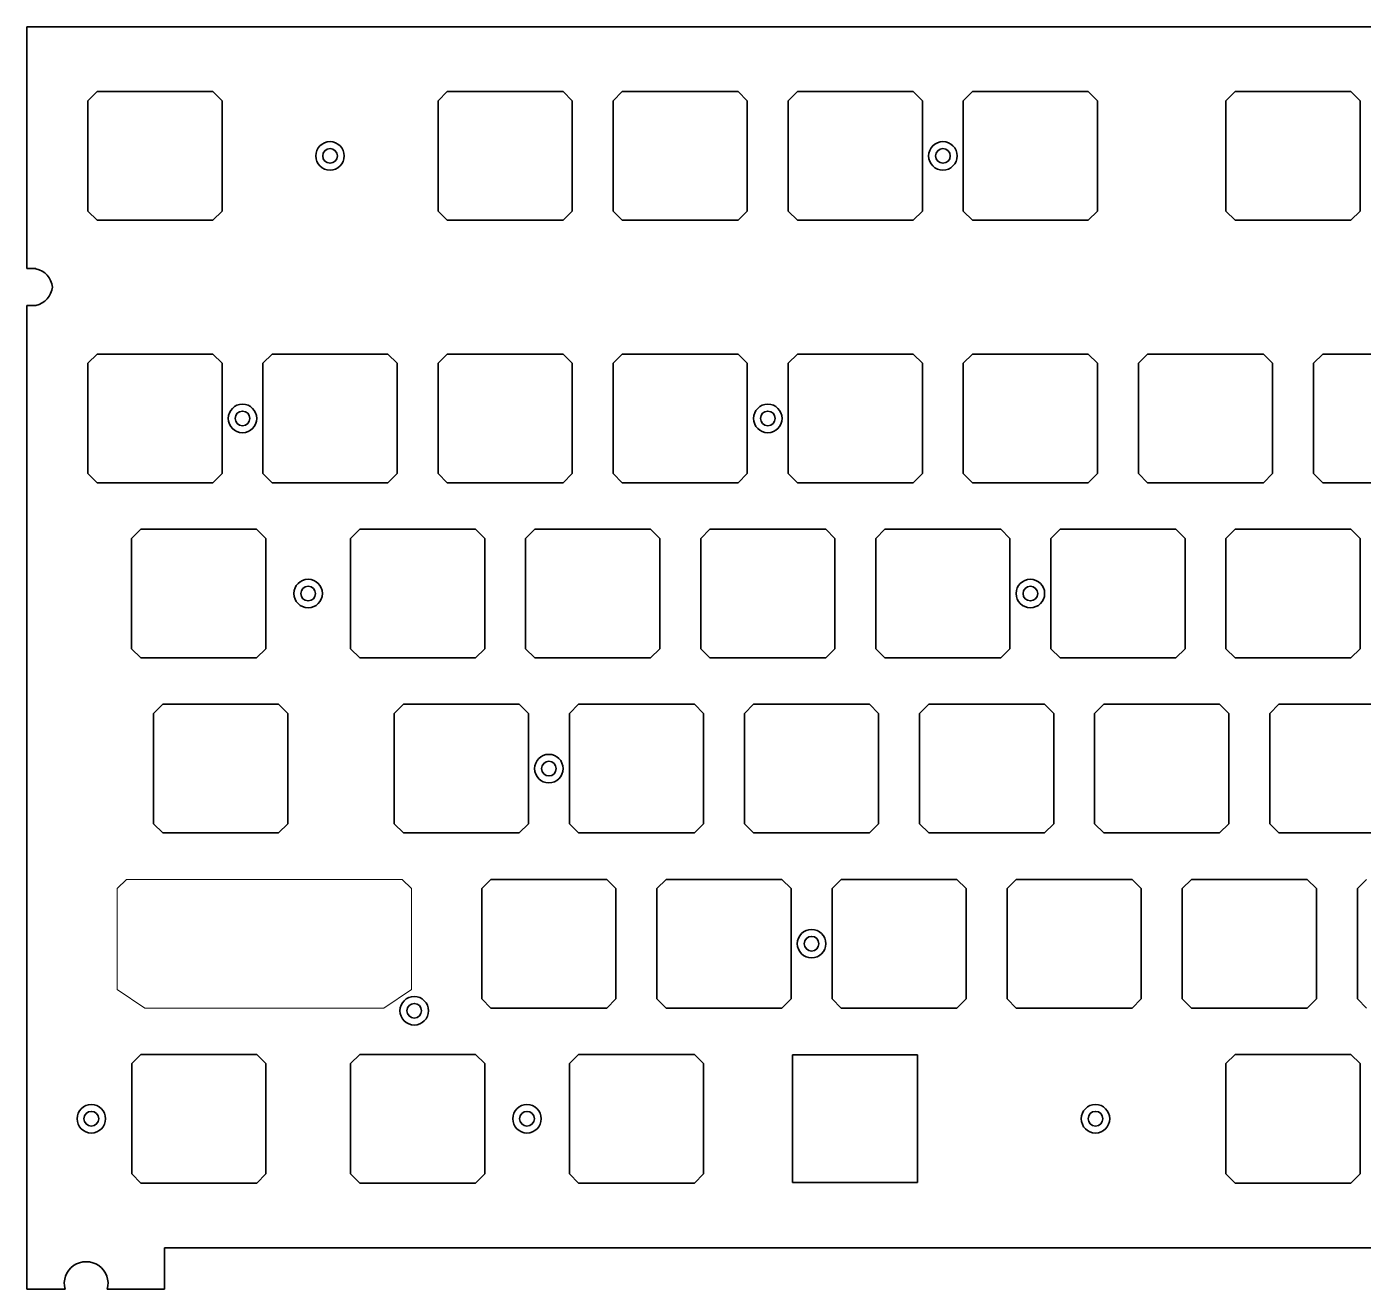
# Model space of a CAD drawing. Header units: millimetres. Extents: x -19 to 965, y -24 to 390.
# Drawn here: x 517.6 to 663, y 15.6 to 153 of the extents above; entities that cross this region are included whole.
import ezdxf

# ---------------------------------------------------------------- set-up
doc = ezdxf.new("R2010")
doc.units = ezdxf.units.MM
doc.layers.get('0').update_dxf_attribs({"lineweight": 35})
doc.layers.add('可见 (ISO)', color=7, linetype='Continuous', lineweight=50)

msp = doc.modelspace()

# ---------------------------------------------------------------- linework, layer by layer
at = {"color": 7, "linetype": 'Continuous'}
for p, q in [((517.6, 153), (964.5, 153)), ((517.6, 153), (517.6, 126.68)), ((525.25, 145.95), (524.25, 144.95)), ((525.25, 145.95), (524.25, 144.95)), ((525.25, 145.95), (524.25, 144.95)), ((525.25, 145.95), (524.25, 144.95)), ((525.25, 145.95), (524.25, 144.95)), ((525.25, 145.95), (524.25, 144.95)), ((525.25, 145.95), (524.25, 144.95)), ((525.25, 145.95), (524.25, 144.95)), ((525.25, 145.95), (524.25, 144.95)), ((537.85, 145.95), (525.25, 145.95)), ((537.85, 145.95), (525.25, 145.95)), ((537.85, 145.95), (525.25, 145.95)), ((537.85, 145.95), (525.25, 145.95)), ((537.85, 145.95), (525.25, 145.95)), ((537.85, 145.95), (525.25, 145.95)), ((537.85, 145.95), (525.25, 145.95)), ((537.85, 145.95), (525.25, 145.95)), ((537.85, 145.95), (525.25, 145.95)), ((538.85, 144.95), (537.85, 145.95)), ((538.85, 144.95), (537.85, 145.95)), ((538.85, 144.95), (537.85, 145.95)), ((538.85, 144.95), (537.85, 145.95)), ((538.85, 144.95), (537.85, 145.95)), ((538.85, 144.95), (537.85, 145.95)), ((538.85, 144.95), (537.85, 145.95)), ((538.85, 144.95), (537.85, 145.95)), ((538.85, 144.95), (537.85, 145.95)), ((563.35, 145.95), (562.35, 144.95)), ((563.35, 145.95), (562.35, 144.95)), ((563.35, 145.95), (562.35, 144.95)), ((575.95, 145.95), (563.35, 145.95)), ((575.95, 145.95), (563.35, 145.95)), ((575.95, 145.95), (563.35, 145.95)), ((576.95, 144.95), (575.95, 145.95)), ((576.95, 144.95), (575.95, 145.95)), ((576.95, 144.95), (575.95, 145.95)), ((582.4, 145.95), (581.4, 144.95)), ((582.4, 145.95), (581.4, 144.95)), ((582.4, 145.95), (581.4, 144.95)), ((595, 145.95), (582.4, 145.95)), ((595, 145.95), (582.4, 145.95)), ((595, 145.95), (582.4, 145.95)), ((596, 144.95), (595, 145.95)), ((596, 144.95), (595, 145.95)), ((596, 144.95), (595, 145.95)), ((601.45, 145.95), (600.45, 144.95)), ((601.45, 145.95), (600.45, 144.95)), ((601.45, 145.95), (600.45, 144.95)), ((614.05, 145.95), (601.45, 145.95)), ((614.05, 145.95), (601.45, 145.95)), ((614.05, 145.95), (601.45, 145.95)), ((615.05, 144.95), (614.05, 145.95)), ((615.05, 144.95), (614.05, 145.95)), ((615.05, 144.95), (614.05, 145.95)), ((620.5, 145.95), (619.5, 144.95)), ((620.5, 145.95), (619.5, 144.95)), ((620.5, 145.95), (619.5, 144.95)), ((633.1, 145.95), (620.5, 145.95)), ((633.1, 145.95), (620.5, 145.95)), ((633.1, 145.95), (620.5, 145.95)), ((634.1, 144.95), (633.1, 145.95)), ((634.1, 144.95), (633.1, 145.95)), ((634.1, 144.95), (633.1, 145.95)), ((649.08, 145.95), (648.08, 144.95)), ((649.08, 145.95), (648.08, 144.95)), ((649.08, 145.95), (648.08, 144.95)), ((661.68, 145.95), (649.08, 145.95)), ((661.68, 145.95), (649.08, 145.95)), ((661.68, 145.95), (649.08, 145.95)), ((662.68, 144.95), (661.68, 145.95)), ((662.68, 144.95), (661.68, 145.95)), ((662.68, 144.95), (661.68, 145.95)), ((524.25, 144.95), (524.25, 132.95)), ((524.25, 144.95), (524.25, 132.95)), ((524.25, 144.95), (524.25, 132.95)), ((524.25, 144.95), (524.25, 132.95)), ((524.25, 144.95), (524.25, 132.95)), ((524.25, 144.95), (524.25, 132.95)), ((524.25, 144.95), (524.25, 132.95)), ((524.25, 144.95), (524.25, 132.95)), ((524.25, 144.95), (524.25, 132.95)), ((538.85, 132.95), (538.85, 144.95)), ((538.85, 132.95), (538.85, 144.95)), ((538.85, 132.95), (538.85, 144.95)), ((538.85, 132.95), (538.85, 144.95)), ((538.85, 132.95), (538.85, 144.95)), ((538.85, 132.95), (538.85, 144.95)), ((538.85, 132.95), (538.85, 144.95)), ((538.85, 132.95), (538.85, 144.95)), ((538.85, 132.95), (538.85, 144.95)), ((562.35, 144.95), (562.35, 132.95)), ((562.35, 144.95), (562.35, 132.95)), ((562.35, 144.95), (562.35, 132.95)), ((576.95, 132.95), (576.95, 144.95)), ((576.95, 132.95), (576.95, 144.95)), ((576.95, 132.95), (576.95, 144.95)), ((581.4, 144.95), (581.4, 132.95)), ((581.4, 144.95), (581.4, 132.95)), ((581.4, 144.95), (581.4, 132.95)), ((596, 132.95), (596, 144.95)), ((596, 132.95), (596, 144.95)), ((596, 132.95), (596, 144.95)), ((600.45, 144.95), (600.45, 132.95)), ((600.45, 144.95), (600.45, 132.95)), ((600.45, 144.95), (600.45, 132.95)), ((615.05, 132.95), (615.05, 144.95)), ((615.05, 132.95), (615.05, 144.95)), ((615.05, 132.95), (615.05, 144.95)), ((619.5, 144.95), (619.5, 132.95)), ((619.5, 144.95), (619.5, 132.95)), ((619.5, 144.95), (619.5, 132.95)), ((634.1, 132.95), (634.1, 144.95)), ((634.1, 132.95), (634.1, 144.95)), ((634.1, 132.95), (634.1, 144.95)), ((648.08, 144.95), (648.08, 132.95)), ((648.08, 144.95), (648.08, 132.95)), ((648.08, 144.95), (648.08, 132.95)), ((662.68, 132.95), (662.68, 144.95)), ((662.68, 132.95), (662.68, 144.95)), ((662.68, 132.95), (662.68, 144.95)), ((524.25, 132.95), (525.25, 131.95)), ((524.25, 132.95), (525.25, 131.95)), ((524.25, 132.95), (525.25, 131.95)), ((524.25, 132.95), (525.25, 131.95)), ((524.25, 132.95), (525.25, 131.95)), ((524.25, 132.95), (525.25, 131.95)), ((524.25, 132.95), (525.25, 131.95)), ((524.25, 132.95), (525.25, 131.95)), ((524.25, 132.95), (525.25, 131.95)), ((537.85, 131.95), (538.85, 132.95)), ((537.85, 131.95), (538.85, 132.95)), ((537.85, 131.95), (538.85, 132.95)), ((537.85, 131.95), (538.85, 132.95)), ((537.85, 131.95), (538.85, 132.95)), ((537.85, 131.95), (538.85, 132.95)), ((537.85, 131.95), (538.85, 132.95)), ((537.85, 131.95), (538.85, 132.95)), ((537.85, 131.95), (538.85, 132.95)), ((562.35, 132.95), (563.35, 131.95)), ((562.35, 132.95), (563.35, 131.95)), ((562.35, 132.95), (563.35, 131.95)), ((575.95, 131.95), (576.95, 132.95)), ((575.95, 131.95), (576.95, 132.95)), ((575.95, 131.95), (576.95, 132.95)), ((581.4, 132.95), (582.4, 131.95)), ((581.4, 132.95), (582.4, 131.95)), ((581.4, 132.95), (582.4, 131.95)), ((595, 131.95), (596, 132.95)), ((595, 131.95), (596, 132.95)), ((595, 131.95), (596, 132.95)), ((600.45, 132.95), (601.45, 131.95)), ((600.45, 132.95), (601.45, 131.95)), ((600.45, 132.95), (601.45, 131.95)), ((614.05, 131.95), (615.05, 132.95)), ((614.05, 131.95), (615.05, 132.95)), ((614.05, 131.95), (615.05, 132.95)), ((619.5, 132.95), (620.5, 131.95)), ((619.5, 132.95), (620.5, 131.95)), ((619.5, 132.95), (620.5, 131.95)), ((633.1, 131.95), (634.1, 132.95)), ((633.1, 131.95), (634.1, 132.95)), ((633.1, 131.95), (634.1, 132.95)), ((648.08, 132.95), (649.08, 131.95)), ((648.08, 132.95), (649.08, 131.95)), ((648.08, 132.95), (649.08, 131.95)), ((661.68, 131.95), (662.68, 132.95)), ((661.68, 131.95), (662.68, 132.95)), ((661.68, 131.95), (662.68, 132.95)), ((563.35, 131.95), (575.95, 131.95)), ((563.35, 131.95), (575.95, 131.95)), ((563.35, 131.95), (575.95, 131.95)), ((582.4, 131.95), (595, 131.95)), ((582.4, 131.95), (595, 131.95)), ((582.4, 131.95), (595, 131.95)), ((601.45, 131.95), (614.05, 131.95)), ((601.45, 131.95), (614.05, 131.95)), ((601.45, 131.95), (614.05, 131.95)), ((620.5, 131.95), (633.1, 131.95)), ((620.5, 131.95), (633.1, 131.95)), ((620.5, 131.95), (633.1, 131.95)), ((649.08, 131.95), (661.68, 131.95)), ((649.08, 131.95), (661.68, 131.95)), ((649.08, 131.95), (661.68, 131.95)), ((517.6, 122.68), (517.6, 22.13)), ((525.25, 117.38), (524.25, 116.38)), ((525.25, 117.38), (524.25, 116.38)), ((525.25, 117.38), (524.25, 116.38)), ((524.25, 116.38), (524.25, 104.38)), ((524.25, 116.38), (524.25, 104.38)), ((524.25, 116.38), (524.25, 104.38)), ((537.85, 117.38), (525.25, 117.38)), ((537.85, 117.38), (525.25, 117.38)), ((537.85, 117.38), (525.25, 117.38)), ((538.85, 116.38), (537.85, 117.38)), ((538.85, 116.38), (537.85, 117.38)), ((538.85, 116.38), (537.85, 117.38)), ((538.85, 104.38), (538.85, 116.38)), ((538.85, 104.38), (538.85, 116.38)), ((538.85, 104.38), (538.85, 116.38)), ((544.3, 117.38), (543.3, 116.38)), ((544.3, 117.38), (543.3, 116.38)), ((544.3, 117.38), (543.3, 116.38)), ((543.3, 116.38), (543.3, 104.38)), ((543.3, 116.38), (543.3, 104.38)), ((543.3, 116.38), (543.3, 104.38)), ((556.9, 117.38), (544.3, 117.38)), ((556.9, 117.38), (544.3, 117.38)), ((556.9, 117.38), (544.3, 117.38)), ((557.9, 116.38), (556.9, 117.38)), ((557.9, 116.38), (556.9, 117.38)), ((557.9, 116.38), (556.9, 117.38)), ((557.9, 104.38), (557.9, 116.38)), ((557.9, 104.38), (557.9, 116.38)), ((557.9, 104.38), (557.9, 116.38)), ((563.35, 117.38), (562.35, 116.38)), ((563.35, 117.38), (562.35, 116.38)), ((563.35, 117.38), (562.35, 116.38)), ((562.35, 116.38), (562.35, 104.38)), ((562.35, 116.38), (562.35, 104.38)), ((562.35, 116.38), (562.35, 104.38)), ((575.95, 117.38), (563.35, 117.38)), ((575.95, 117.38), (563.35, 117.38)), ((575.95, 117.38), (563.35, 117.38)), ((576.95, 116.38), (575.95, 117.38)), ((576.95, 116.38), (575.95, 117.38)), ((576.95, 116.38), (575.95, 117.38)), ((576.95, 104.38), (576.95, 116.38)), ((576.95, 104.38), (576.95, 116.38)), ((576.95, 104.38), (576.95, 116.38)), ((582.4, 117.38), (581.4, 116.38)), ((582.4, 117.38), (581.4, 116.38)), ((582.4, 117.38), (581.4, 116.38)), ((581.4, 116.38), (581.4, 104.38)), ((581.4, 116.38), (581.4, 104.38)), ((581.4, 116.38), (581.4, 104.38)), ((595, 117.38), (582.4, 117.38)), ((595, 117.38), (582.4, 117.38)), ((595, 117.38), (582.4, 117.38)), ((596, 116.38), (595, 117.38)), ((596, 116.38), (595, 117.38)), ((596, 116.38), (595, 117.38)), ((596, 104.38), (596, 116.38)), ((596, 104.38), (596, 116.38)), ((596, 104.38), (596, 116.38)), ((601.45, 117.38), (600.45, 116.38)), ((601.45, 117.38), (600.45, 116.38)), ((601.45, 117.38), (600.45, 116.38)), ((600.45, 116.38), (600.45, 104.38)), ((600.45, 116.38), (600.45, 104.38)), ((600.45, 116.38), (600.45, 104.38)), ((614.05, 117.38), (601.45, 117.38)), ((614.05, 117.38), (601.45, 117.38)), ((614.05, 117.38), (601.45, 117.38)), ((615.05, 116.38), (614.05, 117.38)), ((615.05, 116.38), (614.05, 117.38)), ((615.05, 116.38), (614.05, 117.38)), ((615.05, 104.38), (615.05, 116.38)), ((615.05, 104.38), (615.05, 116.38)), ((615.05, 104.38), (615.05, 116.38)), ((620.5, 117.38), (619.5, 116.38)), ((620.5, 117.38), (619.5, 116.38)), ((620.5, 117.38), (619.5, 116.38)), ((619.5, 116.38), (619.5, 104.38)), ((619.5, 116.38), (619.5, 104.38)), ((619.5, 116.38), (619.5, 104.38)), ((633.1, 117.38), (620.5, 117.38)), ((633.1, 117.38), (620.5, 117.38)), ((633.1, 117.38), (620.5, 117.38)), ((634.1, 116.38), (633.1, 117.38)), ((634.1, 116.38), (633.1, 117.38)), ((634.1, 116.38), (633.1, 117.38)), ((634.1, 104.38), (634.1, 116.38)), ((634.1, 104.38), (634.1, 116.38)), ((634.1, 104.38), (634.1, 116.38)), ((639.55, 117.38), (638.55, 116.38)), ((639.55, 117.38), (638.55, 116.38)), ((639.55, 117.38), (638.55, 116.38)), ((638.55, 116.38), (638.55, 104.38)), ((638.55, 116.38), (638.55, 104.38)), ((638.55, 116.38), (638.55, 104.38)), ((652.15, 117.38), (639.55, 117.38)), ((652.15, 117.38), (639.55, 117.38)), ((652.15, 117.38), (639.55, 117.38)), ((653.15, 116.38), (652.15, 117.38)), ((653.15, 116.38), (652.15, 117.38)), ((653.15, 116.38), (652.15, 117.38)), ((653.15, 104.38), (653.15, 116.38)), ((653.15, 104.38), (653.15, 116.38)), ((653.15, 104.38), (653.15, 116.38)), ((658.6, 117.38), (657.6, 116.38)), ((658.6, 117.38), (657.6, 116.38)), ((658.6, 117.38), (657.6, 116.38)), ((657.6, 116.38), (657.6, 104.38)), ((657.6, 116.38), (657.6, 104.38)), ((657.6, 116.38), (657.6, 104.38)), ((671.2, 117.38), (658.6, 117.38)), ((671.2, 117.38), (658.6, 117.38)), ((671.2, 117.38), (658.6, 117.38)), ((524.25, 104.38), (525.25, 103.38)), ((524.25, 104.38), (525.25, 103.38)), ((524.25, 104.38), (525.25, 103.38)), ((525.25, 103.38), (537.85, 103.38)), ((525.25, 103.38), (537.85, 103.38)), ((525.25, 103.38), (537.85, 103.38)), ((537.85, 103.38), (538.85, 104.38)), ((537.85, 103.38), (538.85, 104.38)), ((537.85, 103.38), (538.85, 104.38)), ((543.3, 104.38), (544.3, 103.38)), ((543.3, 104.38), (544.3, 103.38)), ((543.3, 104.38), (544.3, 103.38)), ((544.3, 103.38), (556.9, 103.38)), ((544.3, 103.38), (556.9, 103.38)), ((544.3, 103.38), (556.9, 103.38)), ((556.9, 103.38), (557.9, 104.38)), ((556.9, 103.38), (557.9, 104.38)), ((556.9, 103.38), (557.9, 104.38)), ((562.35, 104.38), (563.35, 103.38)), ((562.35, 104.38), (563.35, 103.38)), ((562.35, 104.38), (563.35, 103.38)), ((563.35, 103.38), (575.95, 103.38)), ((563.35, 103.38), (575.95, 103.38)), ((563.35, 103.38), (575.95, 103.38)), ((575.95, 103.38), (576.95, 104.38)), ((575.95, 103.38), (576.95, 104.38)), ((575.95, 103.38), (576.95, 104.38)), ((581.4, 104.38), (582.4, 103.38)), ((581.4, 104.38), (582.4, 103.38)), ((581.4, 104.38), (582.4, 103.38)), ((582.4, 103.38), (595, 103.38)), ((582.4, 103.38), (595, 103.38)), ((582.4, 103.38), (595, 103.38)), ((595, 103.38), (596, 104.38)), ((595, 103.38), (596, 104.38)), ((595, 103.38), (596, 104.38)), ((600.45, 104.38), (601.45, 103.38)), ((600.45, 104.38), (601.45, 103.38)), ((600.45, 104.38), (601.45, 103.38)), ((601.45, 103.38), (614.05, 103.38)), ((601.45, 103.38), (614.05, 103.38)), ((601.45, 103.38), (614.05, 103.38)), ((614.05, 103.38), (615.05, 104.38)), ((614.05, 103.38), (615.05, 104.38)), ((614.05, 103.38), (615.05, 104.38)), ((619.5, 104.38), (620.5, 103.38)), ((619.5, 104.38), (620.5, 103.38)), ((619.5, 104.38), (620.5, 103.38)), ((620.5, 103.38), (633.1, 103.38)), ((620.5, 103.38), (633.1, 103.38)), ((620.5, 103.38), (633.1, 103.38)), ((633.1, 103.38), (634.1, 104.38)), ((633.1, 103.38), (634.1, 104.38)), ((633.1, 103.38), (634.1, 104.38)), ((638.55, 104.38), (639.55, 103.38)), ((638.55, 104.38), (639.55, 103.38)), ((638.55, 104.38), (639.55, 103.38)), ((639.55, 103.38), (652.15, 103.38)), ((639.55, 103.38), (652.15, 103.38)), ((639.55, 103.38), (652.15, 103.38)), ((652.15, 103.38), (653.15, 104.38)), ((652.15, 103.38), (653.15, 104.38)), ((652.15, 103.38), (653.15, 104.38)), ((657.6, 104.38), (658.6, 103.38)), ((657.6, 104.38), (658.6, 103.38)), ((657.6, 104.38), (658.6, 103.38)), ((658.6, 103.38), (671.2, 103.38)), ((658.6, 103.38), (671.2, 103.38)), ((658.6, 103.38), (671.2, 103.38)), ((530.01, 98.33), (529.01, 97.33)), ((530.01, 98.33), (529.01, 97.33)), ((530.01, 98.33), (529.01, 97.33)), ((542.61, 98.33), (530.01, 98.33)), ((542.61, 98.33), (530.01, 98.33)), ((542.61, 98.33), (530.01, 98.33)), ((543.61, 97.33), (542.61, 98.33)), ((543.61, 97.33), (542.61, 98.33)), ((543.61, 97.33), (542.61, 98.33)), ((553.83, 98.33), (552.83, 97.33)), ((553.83, 98.33), (552.83, 97.33)), ((553.83, 98.33), (552.83, 97.33)), ((566.43, 98.33), (553.83, 98.33)), ((566.43, 98.33), (553.83, 98.33)), ((566.43, 98.33), (553.83, 98.33)), ((567.43, 97.33), (566.43, 98.33)), ((567.43, 97.33), (566.43, 98.33)), ((567.43, 97.33), (566.43, 98.33)), ((572.88, 98.33), (571.88, 97.33)), ((572.88, 98.33), (571.88, 97.33)), ((572.88, 98.33), (571.88, 97.33)), ((585.48, 98.33), (572.88, 98.33)), ((585.48, 98.33), (572.88, 98.33)), ((585.48, 98.33), (572.88, 98.33)), ((586.48, 97.33), (585.48, 98.33)), ((586.48, 97.33), (585.48, 98.33)), ((586.48, 97.33), (585.48, 98.33)), ((591.93, 98.33), (590.93, 97.33)), ((591.93, 98.33), (590.93, 97.33)), ((591.93, 98.33), (590.93, 97.33)), ((604.53, 98.33), (591.93, 98.33)), ((604.53, 98.33), (591.93, 98.33)), ((604.53, 98.33), (591.93, 98.33)), ((605.53, 97.33), (604.53, 98.33)), ((605.53, 97.33), (604.53, 98.33)), ((605.53, 97.33), (604.53, 98.33)), ((610.98, 98.33), (609.98, 97.33)), ((610.98, 98.33), (609.98, 97.33)), ((610.98, 98.33), (609.98, 97.33)), ((623.58, 98.33), (610.98, 98.33)), ((623.58, 98.33), (610.98, 98.33)), ((623.58, 98.33), (610.98, 98.33)), ((624.58, 97.33), (623.58, 98.33)), ((624.58, 97.33), (623.58, 98.33)), ((624.58, 97.33), (623.58, 98.33)), ((630.03, 98.33), (629.03, 97.33)), ((630.03, 98.33), (629.03, 97.33)), ((630.03, 98.33), (629.03, 97.33)), ((642.63, 98.33), (630.03, 98.33)), ((642.63, 98.33), (630.03, 98.33)), ((642.63, 98.33), (630.03, 98.33)), ((643.63, 97.33), (642.63, 98.33)), ((643.63, 97.33), (642.63, 98.33)), ((643.63, 97.33), (642.63, 98.33)), ((649.08, 98.33), (648.08, 97.33)), ((649.08, 98.33), (648.08, 97.33)), ((649.08, 98.33), (648.08, 97.33)), ((661.68, 98.33), (649.08, 98.33)), ((661.68, 98.33), (649.08, 98.33)), ((661.68, 98.33), (649.08, 98.33)), ((662.68, 97.33), (661.68, 98.33)), ((662.68, 97.33), (661.68, 98.33)), ((662.68, 97.33), (661.68, 98.33)), ((529.01, 97.33), (529.01, 85.33)), ((529.01, 97.33), (529.01, 85.33)), ((529.01, 97.33), (529.01, 85.33)), ((543.61, 85.33), (543.61, 97.33)), ((543.61, 85.33), (543.61, 97.33)), ((543.61, 85.33), (543.61, 97.33)), ((552.83, 97.33), (552.83, 85.33)), ((552.83, 97.33), (552.83, 85.33)), ((567.43, 85.33), (567.43, 97.33)), ((567.43, 85.33), (567.43, 97.33)), ((567.43, 85.33), (567.43, 97.33)), ((571.88, 97.33), (571.88, 85.33)), ((571.88, 97.33), (571.88, 85.33)), ((571.88, 97.33), (571.88, 85.33)), ((586.48, 85.33), (586.48, 97.33)), ((586.48, 85.33), (586.48, 97.33)), ((586.48, 85.33), (586.48, 97.33)), ((590.93, 97.33), (590.93, 85.33)), ((590.93, 97.33), (590.93, 85.33)), ((590.93, 97.33), (590.93, 85.33)), ((605.53, 85.33), (605.53, 97.33)), ((605.53, 85.33), (605.53, 97.33)), ((605.53, 85.33), (605.53, 97.33)), ((609.98, 97.33), (609.98, 85.33)), ((609.98, 97.33), (609.98, 85.33)), ((609.98, 97.33), (609.98, 85.33)), ((624.58, 85.33), (624.58, 97.33)), ((624.58, 85.33), (624.58, 97.33)), ((629.03, 97.33), (629.03, 85.33)), ((629.03, 97.33), (629.03, 85.33)), ((629.03, 97.33), (629.03, 85.33)), ((643.63, 85.33), (643.63, 97.33)), ((643.63, 85.33), (643.63, 97.33)), ((643.63, 85.33), (643.63, 97.33)), ((648.08, 97.33), (648.08, 85.33)), ((648.08, 97.33), (648.08, 85.33)), ((648.08, 97.33), (648.08, 85.33)), ((662.68, 85.33), (662.68, 97.33)), ((662.68, 85.33), (662.68, 97.33)), ((662.68, 85.33), (662.68, 97.33)), ((529.01, 85.33), (530.01, 84.33)), ((529.01, 85.33), (530.01, 84.33)), ((529.01, 85.33), (530.01, 84.33)), ((542.61, 84.33), (543.61, 85.33)), ((542.61, 84.33), (543.61, 85.33)), ((542.61, 84.33), (543.61, 85.33)), ((552.83, 85.33), (553.83, 84.33)), ((552.83, 85.33), (553.83, 84.33)), ((552.83, 85.33), (553.83, 84.33)), ((566.43, 84.33), (567.43, 85.33)), ((566.43, 84.33), (567.43, 85.33)), ((566.43, 84.33), (567.43, 85.33)), ((571.88, 85.33), (572.88, 84.33)), ((571.88, 85.33), (572.88, 84.33)), ((571.88, 85.33), (572.88, 84.33)), ((585.48, 84.33), (586.48, 85.33)), ((585.48, 84.33), (586.48, 85.33)), ((585.48, 84.33), (586.48, 85.33)), ((590.93, 85.33), (591.93, 84.33)), ((590.93, 85.33), (591.93, 84.33)), ((590.93, 85.33), (591.93, 84.33)), ((604.53, 84.33), (605.53, 85.33)), ((604.53, 84.33), (605.53, 85.33)), ((604.53, 84.33), (605.53, 85.33)), ((609.98, 85.33), (610.98, 84.33)), ((609.98, 85.33), (610.98, 84.33)), ((609.98, 85.33), (610.98, 84.33)), ((623.58, 84.33), (624.58, 85.33)), ((623.58, 84.33), (624.58, 85.33)), ((623.58, 84.33), (624.58, 85.33)), ((629.03, 85.33), (630.03, 84.33)), ((629.03, 85.33), (630.03, 84.33)), ((629.03, 85.33), (630.03, 84.33)), ((642.63, 84.33), (643.63, 85.33)), ((642.63, 84.33), (643.63, 85.33)), ((642.63, 84.33), (643.63, 85.33)), ((648.08, 85.33), (649.08, 84.33)), ((648.08, 85.33), (649.08, 84.33)), ((648.08, 85.33), (649.08, 84.33)), ((661.68, 84.33), (662.68, 85.33)), ((661.68, 84.33), (662.68, 85.33)), ((661.68, 84.33), (662.68, 85.33)), ((572.88, 84.33), (585.48, 84.33)), ((572.88, 84.33), (585.48, 84.33)), ((572.88, 84.33), (585.48, 84.33)), ((591.93, 84.33), (604.53, 84.33)), ((591.93, 84.33), (604.53, 84.33)), ((591.93, 84.33), (604.53, 84.33)), ((610.98, 84.33), (623.58, 84.33)), ((610.98, 84.33), (623.58, 84.33)), ((610.98, 84.33), (623.58, 84.33)), ((630.03, 84.33), (642.63, 84.33)), ((630.03, 84.33), (642.63, 84.33)), ((630.03, 84.33), (642.63, 84.33)), ((649.08, 84.33), (661.68, 84.33)), ((649.08, 84.33), (661.68, 84.33)), ((649.08, 84.33), (661.68, 84.33)), ((531.4, 78.28), (532.4, 79.28)), ((532.4, 79.28), (531.4, 78.28)), ((532.4, 79.28), (531.4, 78.28)), ((532.4, 79.28), (531.4, 78.28)), ((532.4, 79.28), (531.4, 78.28)), ((541.94, 79.28), (532.4, 79.28)), ((545, 79.28), (532.4, 79.28)), ((545, 79.28), (532.4, 79.28)), ((545, 79.28), (532.4, 79.28)), ((546, 78.28), (545, 79.28)), ((546, 78.28), (545, 79.28)), ((546, 78.28), (545, 79.28)), ((558.59, 79.28), (557.59, 78.28)), ((558.59, 79.28), (557.59, 78.28)), ((558.59, 79.28), (557.59, 78.28)), ((571.19, 79.28), (558.59, 79.28)), ((571.19, 79.28), (558.59, 79.28)), ((571.19, 79.28), (558.59, 79.28)), ((572.19, 78.28), (571.19, 79.28)), ((572.19, 78.28), (571.19, 79.28)), ((572.19, 78.28), (571.19, 79.28)), ((577.64, 79.28), (576.64, 78.28)), ((577.64, 79.28), (576.64, 78.28)), ((577.64, 79.28), (576.64, 78.28)), ((590.24, 79.28), (577.64, 79.28)), ((590.24, 79.28), (577.64, 79.28)), ((590.24, 79.28), (577.64, 79.28)), ((591.24, 78.28), (590.24, 79.28)), ((591.24, 78.28), (590.24, 79.28)), ((591.24, 78.28), (590.24, 79.28)), ((596.69, 79.28), (595.69, 78.28)), ((596.69, 79.28), (595.69, 78.28)), ((596.69, 79.28), (595.69, 78.28)), ((609.29, 79.28), (596.69, 79.28)), ((609.29, 79.28), (596.69, 79.28)), ((609.29, 79.28), (596.69, 79.28)), ((610.29, 78.28), (609.29, 79.28)), ((610.29, 78.28), (609.29, 79.28)), ((610.29, 78.28), (609.29, 79.28)), ((615.74, 79.28), (614.74, 78.28)), ((615.74, 79.28), (614.74, 78.28)), ((615.74, 79.28), (614.74, 78.28)), ((628.34, 79.28), (615.74, 79.28)), ((628.34, 79.28), (615.74, 79.28)), ((628.34, 79.28), (615.74, 79.28)), ((629.34, 78.28), (628.34, 79.28)), ((629.34, 78.28), (628.34, 79.28)), ((629.34, 78.28), (628.34, 79.28)), ((634.79, 79.28), (633.79, 78.28)), ((634.79, 79.28), (633.79, 78.28)), ((634.79, 79.28), (633.79, 78.28)), ((647.39, 79.28), (634.79, 79.28)), ((647.39, 79.28), (634.79, 79.28)), ((647.39, 79.28), (634.79, 79.28)), ((648.39, 78.28), (647.39, 79.28)), ((648.39, 78.28), (647.39, 79.28)), ((648.39, 78.28), (647.39, 79.28)), ((653.84, 79.28), (652.84, 78.28)), ((653.84, 79.28), (652.84, 78.28)), ((653.84, 79.28), (652.84, 78.28)), ((666.44, 79.28), (653.84, 79.28)), ((666.44, 79.28), (653.84, 79.28)), ((666.44, 79.28), (653.84, 79.28)), ((531.4, 66.28), (531.4, 78.28)), ((531.4, 78.28), (531.4, 66.28)), ((531.4, 78.28), (531.4, 66.28)), ((531.4, 78.28), (531.4, 66.28)), ((546, 66.28), (546, 78.28)), ((546, 66.28), (546, 78.28)), ((546, 66.28), (546, 78.28)), ((557.59, 78.28), (557.59, 66.28)), ((557.59, 78.28), (557.59, 66.28)), ((557.59, 78.28), (557.59, 66.28)), ((572.19, 66.28), (572.19, 78.28)), ((572.19, 66.28), (572.19, 78.28)), ((572.19, 66.28), (572.19, 78.28)), ((576.64, 78.28), (576.64, 66.28)), ((576.64, 78.28), (576.64, 66.28)), ((576.64, 78.28), (576.64, 66.28)), ((591.24, 66.28), (591.24, 78.28)), ((591.24, 66.28), (591.24, 78.28)), ((591.24, 66.28), (591.24, 78.28)), ((595.69, 78.28), (595.69, 66.28)), ((595.69, 78.28), (595.69, 66.28)), ((595.69, 78.28), (595.69, 66.28)), ((610.29, 66.28), (610.29, 78.28)), ((610.29, 66.28), (610.29, 78.28)), ((610.29, 66.28), (610.29, 78.28)), ((614.74, 78.28), (614.74, 66.28)), ((614.74, 78.28), (614.74, 66.28)), ((614.74, 78.28), (614.74, 66.28)), ((629.34, 66.28), (629.34, 78.28)), ((629.34, 66.28), (629.34, 78.28)), ((629.34, 66.28), (629.34, 78.28)), ((633.79, 78.28), (633.79, 66.28)), ((633.79, 78.28), (633.79, 66.28)), ((633.79, 78.28), (633.79, 66.28)), ((648.39, 66.28), (648.39, 78.28)), ((648.39, 66.28), (648.39, 78.28)), ((648.39, 66.28), (648.39, 78.28)), ((652.84, 78.28), (652.84, 66.28)), ((652.84, 78.28), (652.84, 66.28)), ((652.84, 78.28), (652.84, 66.28)), ((532.4, 65.28), (531.4, 66.28)), ((531.4, 66.28), (532.4, 65.28)), ((531.4, 66.28), (532.4, 65.28)), ((531.4, 66.28), (532.4, 65.28)), ((531.4, 66.28), (532.4, 65.28)), ((546, 66.28), (545, 65.28)), ((545, 65.28), (546, 66.28)), ((545, 65.28), (546, 66.28)), ((545, 65.28), (546, 66.28)), ((545, 65.28), (546, 66.28)), ((557.59, 66.28), (558.59, 65.28)), ((557.59, 66.28), (558.59, 65.28)), ((557.59, 66.28), (558.59, 65.28)), ((571.19, 65.28), (572.19, 66.28)), ((571.19, 65.28), (572.19, 66.28)), ((571.19, 65.28), (572.19, 66.28)), ((576.64, 66.28), (577.64, 65.28)), ((576.64, 66.28), (577.64, 65.28)), ((576.64, 66.28), (577.64, 65.28)), ((590.24, 65.28), (591.24, 66.28)), ((590.24, 65.28), (591.24, 66.28)), ((590.24, 65.28), (591.24, 66.28)), ((595.69, 66.28), (596.69, 65.28)), ((595.69, 66.28), (596.69, 65.28)), ((595.69, 66.28), (596.69, 65.28)), ((609.29, 65.28), (610.29, 66.28)), ((609.29, 65.28), (610.29, 66.28)), ((609.29, 65.28), (610.29, 66.28)), ((614.74, 66.28), (615.74, 65.28)), ((614.74, 66.28), (615.74, 65.28)), ((614.74, 66.28), (615.74, 65.28)), ((628.34, 65.28), (629.34, 66.28)), ((628.34, 65.28), (629.34, 66.28)), ((628.34, 65.28), (629.34, 66.28)), ((633.79, 66.28), (634.79, 65.28)), ((633.79, 66.28), (634.79, 65.28)), ((633.79, 66.28), (634.79, 65.28)), ((647.39, 65.28), (648.39, 66.28)), ((647.39, 65.28), (648.39, 66.28)), ((647.39, 65.28), (648.39, 66.28)), ((652.84, 66.28), (653.84, 65.28)), ((652.84, 66.28), (653.84, 65.28)), ((652.84, 66.28), (653.84, 65.28)), ((532.4, 65.28), (545, 65.28)), ((532.4, 65.28), (545, 65.28)), ((532.4, 65.28), (545, 65.28)), ((558.59, 65.28), (571.19, 65.28)), ((558.59, 65.28), (571.19, 65.28)), ((558.59, 65.28), (571.19, 65.28)), ((577.64, 65.28), (590.24, 65.28)), ((577.64, 65.28), (590.24, 65.28)), ((577.64, 65.28), (590.24, 65.28)), ((596.69, 65.28), (609.29, 65.28)), ((596.69, 65.28), (609.29, 65.28)), ((596.69, 65.28), (609.29, 65.28)), ((615.74, 65.28), (628.34, 65.28)), ((615.74, 65.28), (628.34, 65.28)), ((615.74, 65.28), (628.34, 65.28)), ((634.79, 65.28), (647.39, 65.28)), ((634.79, 65.28), (647.39, 65.28)), ((634.79, 65.28), (647.39, 65.28)), ((653.84, 65.28), (666.44, 65.28)), ((653.84, 65.28), (666.44, 65.28)), ((653.84, 65.28), (666.44, 65.28)), ((517.6, 22.13), (517.6, 15.63)), ((532.6, 15.63), (532.6, 20.13)), ((949.5, 20.13), (532.6, 20.13)), ((521.59, 15.63), (517.6, 15.63)), ((521.59, 15.63), (521.77, 15.63)), ((526.37, 15.63), (532.6, 15.63))]:
    msp.add_line(p, q, dxfattribs=at)
at = {"color": 7}
for p, q in [((524.25, 132.95), (524.25, 138.95)), ((524.25, 132.95), (524.25, 138.95)), ((524.25, 132.95), (524.25, 138.95)), ((524.25, 132.95), (524.25, 138.95)), ((524.25, 132.95), (524.25, 138.95)), ((524.25, 132.95), (524.25, 138.95)), ((525.25, 131.95), (537.85, 131.95)), ((525.25, 131.95), (537.85, 131.95)), ((525.25, 131.95), (537.85, 131.95)), ((525.25, 131.95), (537.85, 131.95)), ((525.25, 131.95), (537.85, 131.95)), ((525.25, 131.95), (537.85, 131.95)), ((525.25, 131.95), (537.85, 131.95)), ((525.25, 131.95), (537.85, 131.95)), ((525.25, 131.95), (537.85, 131.95)), ((563.35, 131.95), (569.65, 131.95)), ((563.35, 131.95), (569.65, 131.95)), ((620.5, 131.95), (626.8, 131.95)), ((620.5, 131.95), (626.8, 131.95)), ((649.08, 131.95), (655.38, 131.95)), ((649.08, 131.95), (655.38, 131.95)), ((518.61, 126.68), (517.6, 126.68)), ((518.61, 122.68), (517.6, 122.68)), ((524.25, 104.38), (524.25, 110.38)), ((524.25, 104.38), (524.25, 110.38)), ((543.3, 104.38), (543.3, 110.38)), ((543.3, 104.38), (543.3, 110.38)), ((544.3, 103.38), (550.6, 103.38)), ((544.3, 103.38), (550.6, 103.38)), ((563.35, 103.38), (569.65, 103.38)), ((563.35, 103.38), (569.65, 103.38)), ((582.4, 103.38), (588.7, 103.38)), ((582.4, 103.38), (588.7, 103.38)), ((639.55, 103.38), (645.85, 103.38)), ((639.55, 103.38), (645.85, 103.38)), ((552.83, 97.33), (552.83, 85.33)), ((624.58, 97.33), (624.58, 85.33)), ((529.01, 85.33), (529.01, 91.33)), ((529.01, 85.33), (529.01, 91.33)), ((530.01, 84.33), (542.61, 84.33)), ((530.01, 84.33), (542.61, 84.33)), ((530.01, 84.33), (542.61, 84.33)), ((553.83, 84.33), (566.43, 84.33)), ((553.83, 84.33), (560.13, 84.33)), ((553.83, 84.33), (566.43, 84.33)), ((553.83, 84.33), (560.13, 84.33)), ((553.83, 84.33), (566.43, 84.33)), ((610.98, 84.33), (617.28, 84.33)), ((610.98, 84.33), (617.28, 84.33)), ((546, 66.28), (546, 75.22)), ((545, 65.28), (532.4, 65.28)), ((532.4, 65.28), (538.7, 65.28)), ((532.4, 65.28), (538.7, 65.28)), ((532.4, 65.28), (538.7, 65.28)), ((532.4, 65.28), (538.7, 65.28)), ((558.59, 65.28), (564.89, 65.28)), ((558.59, 65.28), (564.89, 65.28)), ((558.59, 65.28), (564.89, 65.28)), ((558.59, 65.28), (564.89, 65.28)), ((634.79, 65.28), (641.09, 65.28)), ((634.79, 65.28), (641.09, 65.28)), ((567.12, 59.23), (568.11, 60.23)), ((567.12, 59.23), (568.11, 60.23)), ((567.12, 59.23), (568.11, 60.23)), ((568.11, 60.23), (580.71, 60.23)), ((568.11, 60.23), (580.71, 60.23)), ((568.11, 60.23), (580.71, 60.23)), ((580.71, 60.23), (581.71, 59.23)), ((580.71, 60.23), (581.71, 59.23)), ((580.71, 60.23), (581.71, 59.23)), ((586.17, 59.23), (587.16, 60.23)), ((586.17, 59.23), (587.16, 60.23)), ((586.17, 59.23), (587.16, 60.23)), ((587.16, 60.23), (599.76, 60.23)), ((587.16, 60.23), (599.76, 60.23)), ((587.16, 60.23), (599.76, 60.23)), ((599.76, 60.23), (600.76, 59.23)), ((599.76, 60.23), (600.76, 59.23)), ((599.76, 60.23), (600.76, 59.23)), ((605.22, 59.23), (606.21, 60.23)), ((605.22, 59.23), (606.21, 60.23)), ((605.22, 59.23), (606.21, 60.23)), ((606.21, 60.23), (618.81, 60.23)), ((606.21, 60.23), (618.81, 60.23)), ((606.21, 60.23), (618.81, 60.23)), ((618.81, 60.23), (619.81, 59.23)), ((618.81, 60.23), (619.81, 59.23)), ((618.81, 60.23), (619.81, 59.23)), ((625.26, 60.23), (624.27, 59.23)), ((625.26, 60.23), (624.27, 59.23)), ((625.26, 60.23), (624.27, 59.23)), ((637.86, 60.23), (625.26, 60.23)), ((637.86, 60.23), (625.26, 60.23)), ((637.86, 60.23), (625.26, 60.23)), ((638.86, 59.23), (637.86, 60.23)), ((638.86, 59.23), (637.86, 60.23)), ((638.86, 59.23), (637.86, 60.23)), ((643.32, 59.23), (644.31, 60.23)), ((643.32, 59.23), (644.31, 60.23)), ((643.32, 59.23), (644.31, 60.23)), ((644.31, 60.23), (656.91, 60.23)), ((644.31, 60.23), (656.91, 60.23)), ((644.31, 60.23), (656.91, 60.23)), ((656.91, 60.23), (657.91, 59.23)), ((656.91, 60.23), (657.91, 59.23)), ((656.91, 60.23), (657.91, 59.23)), ((662.37, 59.23), (663.36, 60.23)), ((662.37, 59.23), (663.36, 60.23)), ((662.37, 59.23), (663.36, 60.23)), ((567.12, 47.23), (567.12, 59.23)), ((567.12, 47.23), (567.12, 59.23)), ((567.12, 47.23), (567.12, 59.23)), ((581.71, 59.23), (581.71, 47.23)), ((581.71, 59.23), (581.71, 47.23)), ((581.71, 59.23), (581.71, 47.23)), ((586.17, 47.23), (586.17, 59.23)), ((586.17, 47.23), (586.17, 59.23)), ((586.17, 47.23), (586.17, 59.23)), ((600.76, 59.23), (600.76, 47.23)), ((600.76, 59.23), (600.76, 47.23)), ((600.76, 59.23), (600.76, 47.23)), ((605.22, 47.23), (605.22, 59.23)), ((605.22, 47.23), (605.22, 59.23)), ((605.22, 47.23), (605.22, 59.23)), ((619.81, 59.23), (619.81, 47.23)), ((619.81, 59.23), (619.81, 47.23)), ((619.81, 59.23), (619.81, 47.23)), ((624.27, 47.23), (624.27, 59.23)), ((624.27, 47.23), (624.27, 59.23)), ((624.27, 47.23), (624.27, 59.23)), ((638.86, 47.23), (638.86, 59.23)), ((638.86, 47.23), (638.86, 59.23)), ((638.86, 47.23), (638.86, 59.23)), ((643.32, 47.23), (643.32, 59.23)), ((643.32, 47.23), (643.32, 59.23)), ((643.32, 47.23), (643.32, 59.23)), ((657.91, 59.23), (657.91, 47.23)), ((657.91, 59.23), (657.91, 47.23)), ((657.91, 59.23), (657.91, 47.23)), ((662.37, 47.23), (662.37, 59.23)), ((662.37, 47.23), (662.37, 59.23)), ((662.37, 47.23), (662.37, 59.23)), ((568.11, 46.23), (567.12, 47.23)), ((568.11, 46.23), (567.12, 47.23)), ((568.11, 46.23), (567.12, 47.23)), ((581.71, 47.23), (580.71, 46.23)), ((581.71, 47.23), (580.71, 46.23)), ((581.71, 47.23), (580.71, 46.23)), ((587.16, 46.23), (586.17, 47.23)), ((587.16, 46.23), (586.17, 47.23)), ((587.16, 46.23), (586.17, 47.23)), ((600.76, 47.23), (599.76, 46.23)), ((600.76, 47.23), (599.76, 46.23)), ((600.76, 47.23), (599.76, 46.23)), ((606.21, 46.23), (605.22, 47.23)), ((606.21, 46.23), (605.22, 47.23)), ((606.21, 46.23), (605.22, 47.23)), ((619.81, 47.23), (618.81, 46.23)), ((619.81, 47.23), (618.81, 46.23)), ((619.81, 47.23), (618.81, 46.23)), ((625.26, 46.23), (624.27, 47.23)), ((625.26, 46.23), (624.27, 47.23)), ((625.26, 46.23), (624.27, 47.23)), ((637.86, 46.23), (638.86, 47.23)), ((637.86, 46.23), (638.86, 47.23)), ((637.86, 46.23), (638.86, 47.23)), ((644.31, 46.23), (643.32, 47.23)), ((644.31, 46.23), (643.32, 47.23)), ((644.31, 46.23), (643.32, 47.23)), ((657.91, 47.23), (656.91, 46.23)), ((657.91, 47.23), (656.91, 46.23)), ((657.91, 47.23), (656.91, 46.23)), ((663.36, 46.23), (662.37, 47.23)), ((663.36, 46.23), (662.37, 47.23)), ((663.36, 46.23), (662.37, 47.23)), ((574.41, 46.23), (568.11, 46.23)), ((568.11, 46.23), (574.41, 46.23)), ((568.11, 46.23), (574.41, 46.23)), ((568.11, 46.23), (574.41, 46.23)), ((574.41, 46.23), (568.11, 46.23)), ((568.11, 46.23), (574.41, 46.23)), ((568.11, 46.23), (574.41, 46.23)), ((568.11, 46.23), (574.41, 46.23)), ((580.71, 46.23), (568.11, 46.23)), ((580.71, 46.23), (574.41, 46.23)), ((580.71, 46.23), (574.41, 46.23)), ((593.46, 46.23), (587.16, 46.23)), ((593.46, 46.23), (587.16, 46.23)), ((599.76, 46.23), (587.16, 46.23)), ((599.76, 46.23), (593.46, 46.23)), ((599.76, 46.23), (593.46, 46.23)), ((612.51, 46.23), (606.21, 46.23)), ((612.51, 46.23), (606.21, 46.23)), ((618.81, 46.23), (606.21, 46.23)), ((618.81, 46.23), (612.51, 46.23)), ((618.81, 46.23), (612.51, 46.23)), ((631.56, 46.23), (625.26, 46.23)), ((631.56, 46.23), (625.26, 46.23)), ((625.26, 46.23), (637.86, 46.23)), ((631.56, 46.23), (637.86, 46.23)), ((631.56, 46.23), (637.86, 46.23)), ((650.61, 46.23), (644.31, 46.23)), ((650.61, 46.23), (644.31, 46.23)), ((656.91, 46.23), (644.31, 46.23)), ((656.91, 46.23), (650.61, 46.23)), ((656.91, 46.23), (650.61, 46.23)), ((529.02, 40.18), (530.02, 41.18)), ((536.32, 41.18), (530.02, 41.18)), ((536.32, 41.18), (542.62, 41.18)), ((543.62, 40.18), (542.62, 41.18)), ((552.83, 40.18), (553.83, 41.18)), ((552.83, 40.18), (553.83, 41.18)), ((560.13, 41.18), (553.83, 41.18)), ((560.13, 41.18), (553.83, 41.18)), ((560.13, 41.18), (566.43, 41.18)), ((560.13, 41.18), (566.43, 41.18)), ((567.43, 40.18), (566.43, 41.18)), ((567.43, 40.18), (566.43, 41.18)), ((576.64, 40.18), (577.64, 41.18)), ((577.64, 41.18), (583.94, 41.18)), ((583.94, 41.18), (590.24, 41.18)), ((590.24, 41.18), (591.24, 40.18)), ((614.53, 41.13), (600.93, 41.13)), ((600.93, 41.13), (600.93, 27.23)), ((614.53, 27.23), (614.53, 41.13)), ((648.08, 40.18), (649.08, 41.18)), ((649.08, 41.18), (661.68, 41.18)), ((662.68, 40.18), (661.68, 41.18)), ((529.02, 34.18), (529.02, 40.18)), ((543.62, 34.18), (543.62, 40.18)), ((552.83, 34.18), (552.83, 40.18)), ((552.83, 34.18), (552.83, 40.18)), ((567.43, 34.18), (567.43, 40.18)), ((567.43, 34.18), (567.43, 40.18)), ((576.64, 28.18), (576.64, 40.18)), ((591.24, 40.18), (591.24, 28.18)), ((648.08, 40.18), (648.08, 28.18)), ((662.68, 40.18), (662.68, 28.18)), ((529.02, 34.18), (529.02, 28.18)), ((543.62, 34.18), (543.62, 28.18)), ((552.83, 34.18), (552.83, 28.18)), ((552.83, 34.18), (552.83, 28.18)), ((567.43, 34.18), (567.43, 28.18)), ((567.43, 34.18), (567.43, 28.18)), ((576.64, 28.18), (576.64, 34.18)), ((529.02, 28.18), (530.02, 27.18)), ((543.62, 28.18), (542.62, 27.18)), ((552.83, 28.18), (553.83, 27.18)), ((552.83, 28.18), (553.83, 27.18)), ((567.43, 28.18), (566.43, 27.18)), ((567.43, 28.18), (566.43, 27.18)), ((577.64, 27.18), (576.64, 28.18)), ((591.24, 28.18), (590.24, 27.18)), ((648.08, 28.18), (649.08, 27.18)), ((662.68, 28.18), (661.68, 27.18)), ((536.32, 27.18), (530.02, 27.18)), ((536.32, 27.18), (542.62, 27.18)), ((560.13, 27.18), (553.83, 27.18)), ((560.13, 27.18), (553.83, 27.18)), ((560.13, 27.18), (566.43, 27.18)), ((560.13, 27.18), (566.43, 27.18)), ((590.24, 27.18), (577.64, 27.18)), ((600.93, 27.23), (614.53, 27.23)), ((661.68, 27.18), (649.08, 27.18))]:
    msp.add_line(p, q, dxfattribs=at)
for centre, radius in [((550.6, 138.95), 1.55), ((550.6, 138.95), 0.8), ((617.28, 138.95), 1.55), ((617.28, 138.95), 0.8), ((541.08, 110.38), 1.55), ((541.08, 110.38), 0.8), ((598.23, 110.38), 1.55), ((598.23, 110.38), 0.8), ((548.22, 91.33), 1.55), ((548.22, 91.33), 0.8), ((626.8, 91.33), 1.55), ((626.8, 91.33), 0.8), ((574.41, 72.28), 1.55), ((574.41, 72.28), 0.8), ((602.99, 53.23), 1.55), ((602.99, 53.23), 0.8), ((559.76, 45.93), 1.55), ((559.76, 45.93), 0.8), ((524.63, 34.18), 1.55), ((524.63, 34.18), 0.8), ((572.03, 34.18), 1.55), ((572.03, 34.18), 0.8), ((633.88, 34.18), 1.55), ((633.88, 34.18), 0.8)]:
    msp.add_circle(centre, radius)
for centre, radius, start, end in [((518.1, 124.42), 2.31, 6.402, 77.4773), ((518.1, 124.94), 2.31, 282.5227, 353.598), ((524.07, 16.25), 2.38, 344.8775, 195.1225)]:
    msp.add_arc(centre, radius, start, end, dxfattribs=at)
at = {"layer": '可见 (ISO)', "color": 7, "lineweight": 0}
msp.add_lwpolyline([(528.46, 60.23), (527.46, 59.23), (527.46, 48.23), (530.46, 46.23), (556.46, 46.23), (559.46, 48.23), (559.46, 59.23), (558.46, 60.23)], close=True, dxfattribs=at)

doc.saveas('drawing.dxf')
